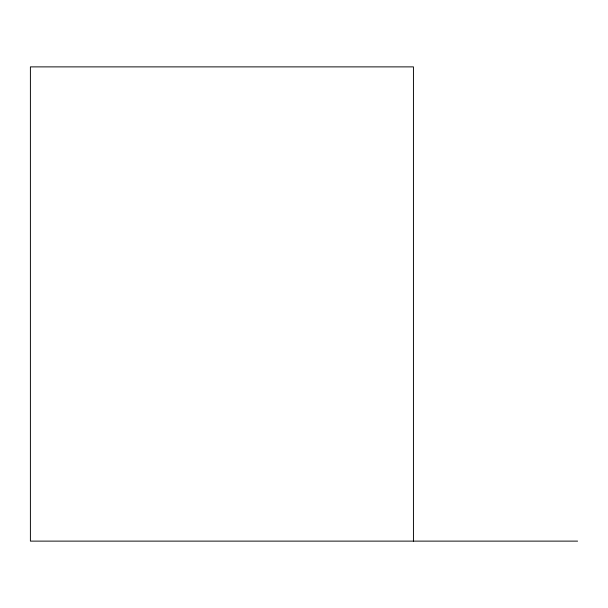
<?xml version="1.0" encoding="UTF-8"?>
<svg xmlns="http://www.w3.org/2000/svg" width="608" height="608" viewBox="0 0 608 608"><rect width="100%" height="100%" fill="white"/><g stroke="black" fill="none" stroke-linecap="round" stroke-linejoin="round"><path stroke-width="0.91" d="M577.6 541.12L30.4 541.12L30.4 66.88L413.44 66.88L413.44 541.12"/></g></svg>
